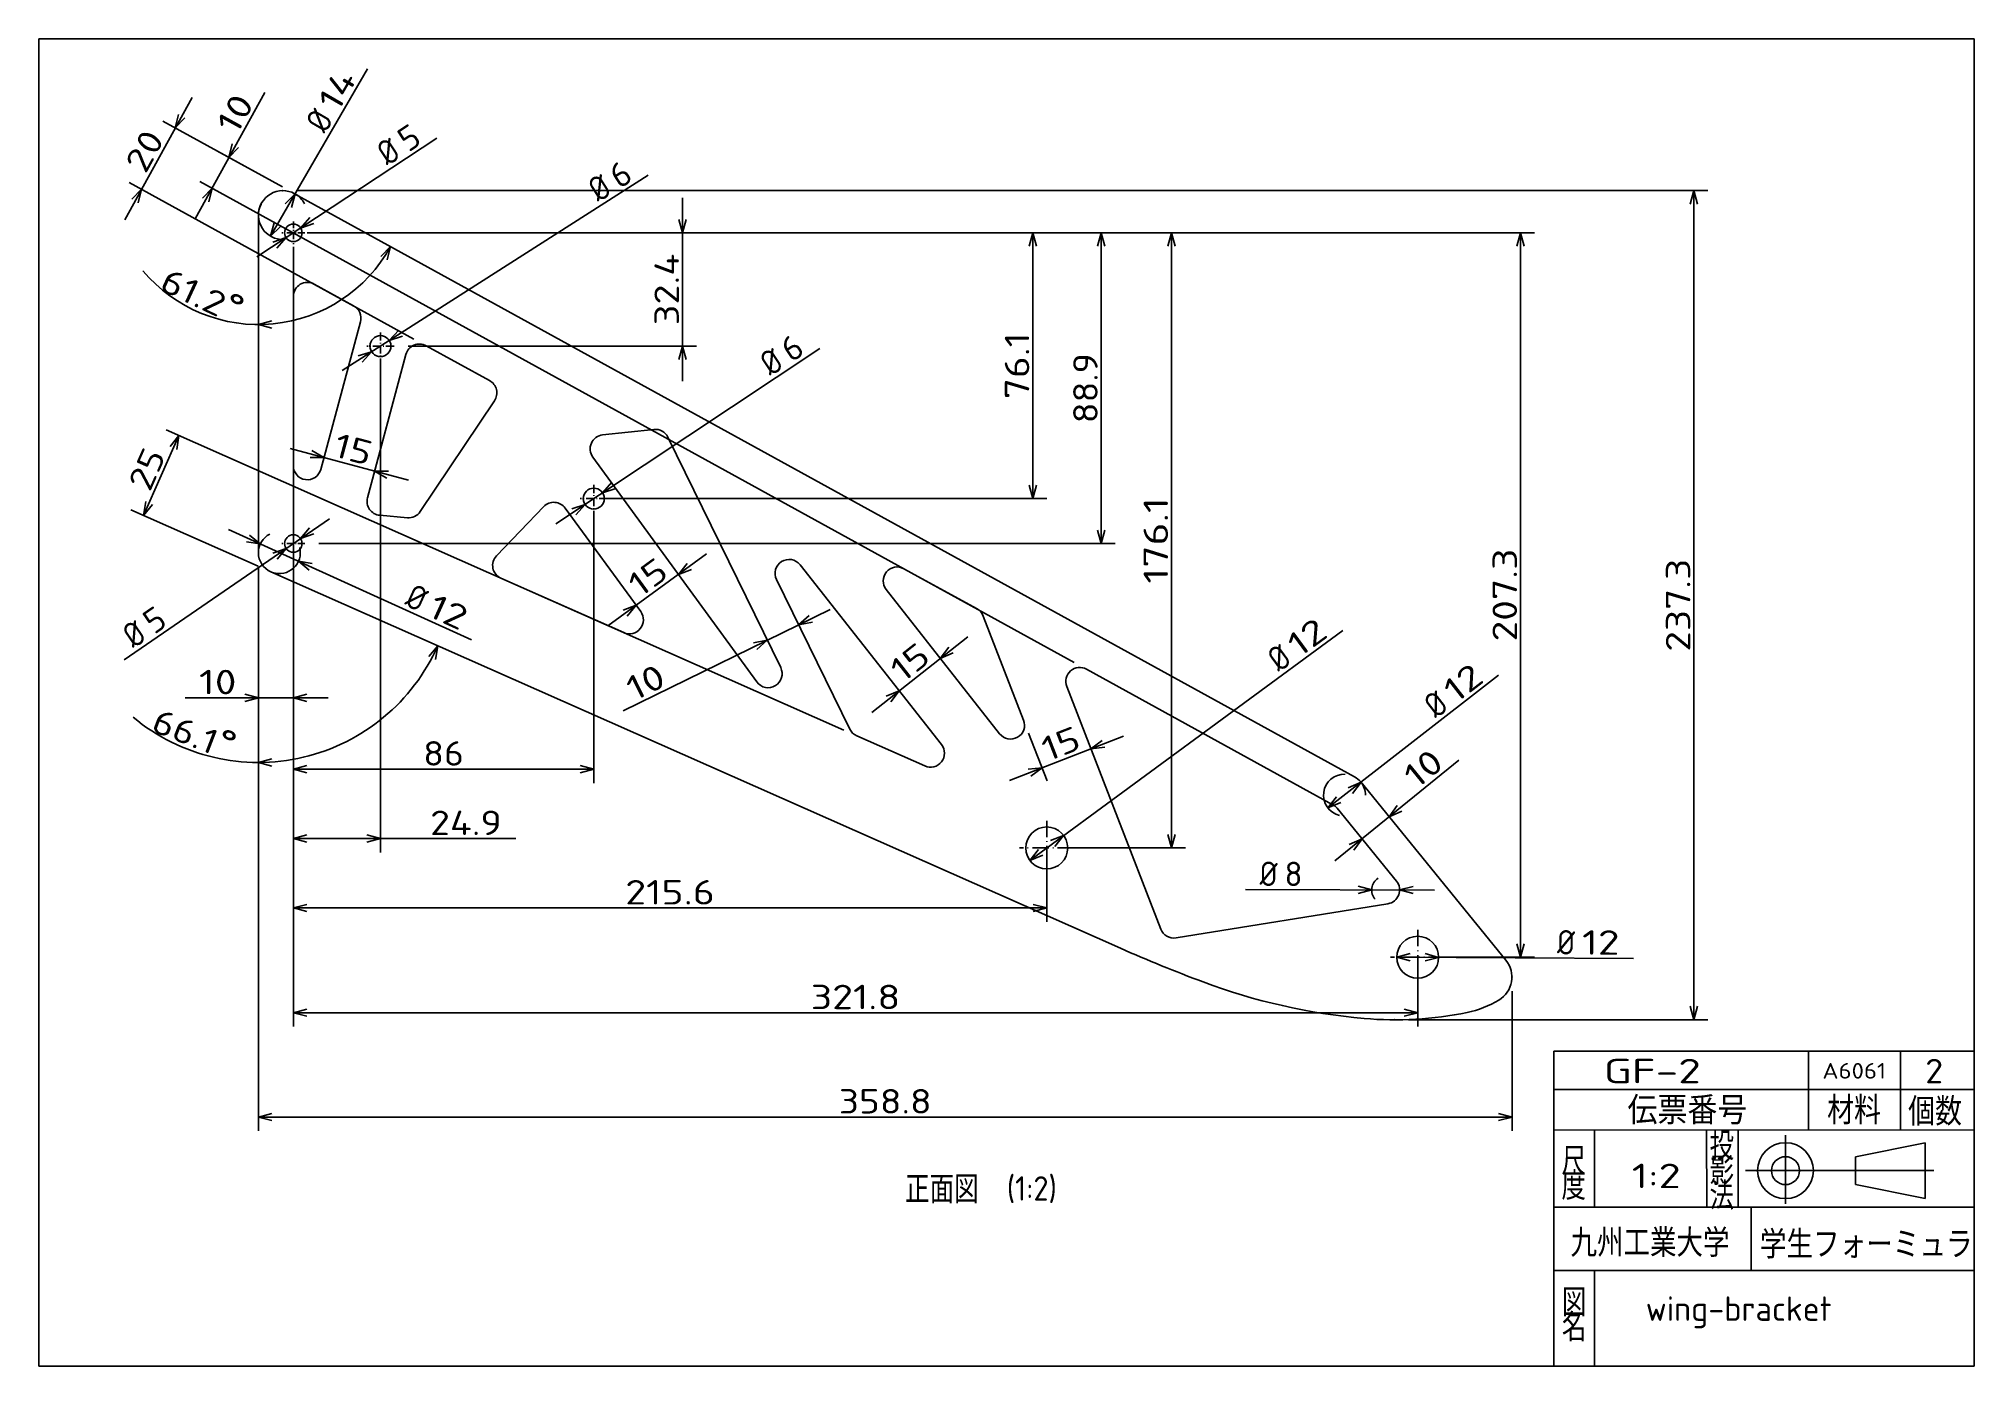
# Model space of a CAD drawing. Extents: x 10 to 287, y 10 to 200.
import ezdxf
from ezdxf.enums import TextEntityAlignment as Align

# ---------------------------------------------------------------- set-up
doc = ezdxf.new("R2010")
doc.units = 0
doc.linetypes.add('DASHDOT', pattern=[18.5, 12, -3, 0.5, -3])
doc.layers.get('0').update_dxf_attribs({"linetype": 'CONTINUOUS'})
doc.styles.get("Standard").update_dxf_attribs({"font": 'isocp.shx'})
doc.dimstyles.get("Standard").update_dxf_attribs({"dimtxt": 2.5, "dimasz": 2.5, "dimexe": 1.25, "dimexo": 0.625, "dimtad": 1, "dimcen": 2.5, "dimazin": 3, "dimtfac": 1, "dimtmove": 0, "dimatfit": 3})

# ---------------------------------------------------------------- blocks, each defined once
blk = doc.blocks.new('*D14')
at = {"color": 7}
for p, q in [((102.128921, 151.008758), (102.128921, 177.217879)), ((50.069473, 172.217879), (104.128921, 172.217879)), ((62.861084, 156.008758), (104.128921, 156.008758))]:
    blk.add_line(p, q, dxfattribs=at)
for points in [[(101.611282, 174.149733), (102.128921, 172.217879), (102.64656, 174.149733)], [(102.64656, 154.076903), (102.128921, 156.008758), (101.611282, 154.076903)]]:
    blk.add_lwpolyline(points, dxfattribs=at)
blk.add_text('32.4', height=3.5, rotation=90.000003, dxfattribs=at).set_placement((101.628921, 158.979987), (101.628921, 169.24665), align=Align.FIT)
blk = doc.blocks.new('*D15')
at = {"color": 7}
for p, q in [((50.069473, 172.217879), (164.056442, 172.217879)), ((162.056442, 127.747813), (162.056442, 172.217879)), ((50.069488, 127.747813), (164.056442, 127.747813))]:
    blk.add_line(p, q, dxfattribs=at)
for points in [[(162.574081, 170.286025), (162.056442, 172.217879), (161.538803, 170.286025)], [(161.538803, 129.679667), (162.056442, 127.747813), (162.574081, 129.679667)]]:
    blk.add_lwpolyline(points, dxfattribs=at)
blk.add_text('88.9', height=3.5, rotation=90.000003, dxfattribs=at).set_placement((161.556442, 144.966185), (161.556442, 154.999511), align=Align.FIT)
blk = doc.blocks.new('*D16')
at = {"color": 7}
for p, q in [((48.444473, 172.217879), (224.074204, 172.217879)), ((222.074204, 68.543592), (222.074204, 172.217879))]:
    blk.add_line(p, q, dxfattribs=at)
at = {"color": 7, "ltscale": 0.367789}
blk.add_line((209.362658, 68.543592), (224.074204, 68.543592), dxfattribs=at)
at = {"color": 7}
for points in [[(222.591842, 170.286025), (222.074204, 172.217879), (221.556565, 170.286025)], [(221.556565, 70.475443), (222.074204, 68.543592), (222.591842, 70.475443)]]:
    blk.add_lwpolyline(points, dxfattribs=at)
blk.add_text('207.3', height=3.5, rotation=90.000003, dxfattribs=at).set_placement((221.574204, 113.730735), (221.574203, 127.030738), align=Align.FIT)
blk = doc.blocks.new('*D17')
at = {"color": 7}
for p, q in [((48.444473, 172.217879), (154.266281, 172.217879)), ((152.266281, 134.180961), (152.266281, 172.217879)), ((91.440536, 134.180961), (154.266281, 134.180961))]:
    blk.add_line(p, q, dxfattribs=at)
for points in [[(152.78392, 170.286025), (152.266281, 172.217879), (151.748642, 170.286025)], [(151.748642, 136.112807), (152.266281, 134.180961), (152.78392, 136.112807)]]:
    blk.add_lwpolyline(points, dxfattribs=at)
blk.add_text('76.1', height=3.5, rotation=90.000003, dxfattribs=at).set_placement((151.766281, 148.416083), (151.766281, 157.982749), align=Align.FIT)
blk = doc.blocks.new('*D18')
at = {"color": 7}
for p, q in [((48.444473, 172.217879), (174.126327, 172.217879)), ((172.126327, 84.182698), (172.126327, 172.217879))]:
    blk.add_line(p, q, dxfattribs=at)
at = {"color": 7, "ltscale": 0.446444}
blk.add_line((156.268577, 84.182698), (174.126327, 84.182698), dxfattribs=at)
at = {"color": 7}
for points in [[(172.643966, 170.286025), (172.126327, 172.217879), (171.608688, 170.286025)], [(171.608688, 86.114549), (172.126327, 84.182698), (172.643966, 86.114549)]]:
    blk.add_lwpolyline(points, dxfattribs=at)
blk.add_text('176.1', height=3.5, rotation=90.000003, dxfattribs=at).set_placement((171.626327, 122.016955), (171.626327, 134.38362), align=Align.FIT)
blk = doc.blocks.new('*D19')
at = {"color": 7}
for p, q in [((46.444473, 170.217879), (46.444473, 83.527802)), ((58.911087, 154.008758), (58.911087, 83.527802)), ((46.444473, 85.527802), (78.281143, 85.527802))]:
    blk.add_line(p, q, dxfattribs=at)
for points in [[(48.376327, 86.04544), (46.444473, 85.527802), (48.376327, 85.010165)], [(56.979232, 85.010165), (58.911087, 85.527802), (56.979232, 86.04544)]]:
    blk.add_lwpolyline(points, dxfattribs=at)
blk.add_text('24.9', height=3.5, dxfattribs=at).set_placement((66.01448, 86.027802), (76.281143, 86.027802), align=Align.FIT)
blk = doc.blocks.new('*D20')
at = {"color": 7}
for p, q in [((46.444473, 170.217879), (46.444473, 93.465186)), ((89.440536, 132.180961), (89.440536, 93.465186)), ((46.444473, 95.465186), (89.440536, 95.465186))]:
    blk.add_line(p, q, dxfattribs=at)
for points in [[(48.376327, 95.982823), (46.444473, 95.465186), (48.376327, 94.947549)], [(87.508682, 94.947549), (89.440536, 95.465186), (87.508682, 95.982823)]]:
    blk.add_lwpolyline(points, dxfattribs=at)
blk.add_text('86', height=3.5, dxfattribs=at).set_placement((65.025833, 95.965186), (70.859176, 95.965186), align=Align.FIT)
blk = doc.blocks.new('*D21')
at = {"color": 7}
for p, q in [((46.444473, 170.217879), (46.444473, 73.590424)), ((46.444473, 75.590424), (154.268577, 75.590424))]:
    blk.add_line(p, q, dxfattribs=at)
at = {"color": 7, "ltscale": 0.214807}
blk.add_line((154.268577, 82.182698), (154.268577, 73.590424), dxfattribs=at)
at = {"color": 7}
for points in [[(48.376327, 76.108062), (46.444473, 75.590424), (48.376327, 75.072785)], [(152.336723, 75.072785), (154.268577, 75.590424), (152.336723, 76.108062)]]:
    blk.add_lwpolyline(points, dxfattribs=at)
blk.add_text('215.6', height=3.5, dxfattribs=at).set_placement((93.939865, 76.090424), (106.773193, 76.090424), align=Align.FIT)
blk = doc.blocks.new('*D22')
at = {"color": 7}
for p, q in [((46.444473, 170.217879), (46.444473, 58.606689)), ((46.444473, 60.606689), (207.362658, 60.606689))]:
    blk.add_line(p, q, dxfattribs=at)
at = {"color": 7, "ltscale": 0.198423}
blk.add_line((207.362658, 66.543592), (207.362658, 58.606689), dxfattribs=at)
at = {"color": 7}
for points in [[(48.376327, 61.124328), (46.444473, 60.606689), (48.376327, 60.089051)], [(205.430807, 60.089051), (207.362658, 60.606689), (205.430807, 61.124328)]]:
    blk.add_lwpolyline(points, dxfattribs=at)
blk.add_text('321.8', height=3.5, dxfattribs=at).set_placement((120.4869, 61.106689), (133.320228, 61.106689), align=Align.FIT)
blk = doc.blocks.new('*D23')
at = {"color": 7, "ltscale": 0.5}
blk.add_line((22.310302, 174.080428), (31.949691, 191.604186), dxfattribs=at)
at = {"color": 7, "ltscale": 0.487667}
blk.add_line((44.878998, 178.785552), (27.787475, 188.187186), dxfattribs=at)
at = {"color": 7}
blk.add_line((63.694702, 157.022407), (22.967773, 179.425307), dxfattribs=at)
for points in [[(30.017395, 189.165397), (29.539856, 187.22325), (30.924484, 188.666427)], [(24.242599, 176.519217), (24.720154, 178.461371), (23.33551, 177.018195)]]:
    blk.add_lwpolyline(points, dxfattribs=at)
blk.add_text('20', height=3.5, rotation=61.185859, dxfattribs=at).set_placement((25.286163, 180.527747), (28.097656, 185.638846), align=Align.FIT)
blk = doc.blocks.new('*D24')
at = {"color": 7}
for p, q in [((32.408035, 174.232451), (42.356231, 192.31758)), ((158.214557, 110.735839), (33.065506, 179.577331))]:
    blk.add_line(p, q, dxfattribs=at)
at = {"color": 7, "ltscale": 0.268311}
blk.add_line((44.878998, 178.785552), (35.475357, 183.958274), dxfattribs=at)
at = {"color": 7}
for points in [[(37.705276, 184.936484), (37.227722, 182.99433), (38.612365, 184.437507)], [(34.340332, 176.671241), (34.817871, 178.613395), (33.433243, 177.170211)]]:
    blk.add_lwpolyline(points, dxfattribs=at)
blk.add_text('10', height=3.5, rotation=61.185859, dxfattribs=at).set_placement((38.367614, 186.103988), (40.954193, 190.806197), align=Align.FIT)
blk = doc.blocks.new('*D25')
at = {"color": 7}
for p, q in [((46.444473, 136.881576), (46.444473, 103.678611)), ((41.444488, 124.446402), (41.444488, 103.678611)), ((30.940155, 105.678611), (51.444473, 105.678611))]:
    blk.add_line(p, q, dxfattribs=at)
for points in [[(39.512634, 105.160972), (41.444488, 105.678611), (39.512634, 106.19625)], [(48.376327, 106.19625), (46.444473, 105.678611), (48.376327, 105.160972)]]:
    blk.add_lwpolyline(points, dxfattribs=at)
blk.add_text('10', height=3.5, dxfattribs=at).set_placement((32.940155, 106.178611), (38.306823, 106.178611), align=Align.FIT)
blk = doc.blocks.new('*D26')
at = {"color": 7, "ltscale": 0.3125}
blk.add_line((25.009613, 131.775649), (30.072967, 143.204223), dxfattribs=at)
at = {"color": 7}
blk.add_line((125.240837, 101.040732), (28.244384, 144.014365), dxfattribs=at)
at = {"color": 7, "ltscale": 0.498194}
blk.add_line((41.400696, 124.513682), (23.18103, 132.585784), dxfattribs=at)
at = {"color": 7}
for points in [[(29.763702, 141.228278), (30.072967, 143.204223), (28.817169, 141.647643)], [(25.318878, 133.751594), (25.009613, 131.775649), (26.265411, 133.332236)]]:
    blk.add_lwpolyline(points, dxfattribs=at)
blk.add_text('25', height=3.5, rotation=66.104579, dxfattribs=at).set_placement((25.90271, 135.025802), (28.265594, 140.359145), align=Align.FIT)
blk = doc.blocks.new('*D27')
at = {"color": 7}
blk.add_line((41.226074, 168.778296), (66.986618, 185.75772), dxfattribs=at)
for points in [[(48.816269, 174.40116), (47.488159, 172.905791), (49.386017, 173.536757)], [(44.072677, 170.034598), (45.400802, 171.52996), (43.502929, 170.899001)]]:
    blk.add_lwpolyline(points, dxfattribs=at)
for s, p, p2 in [('%%c', (59.920562, 181.699157), (62.063598, 183.111678)), ('5', (62.898529, 183.662009), (65.041565, 185.074531))]:
    blk.add_text(s, height=3.5, rotation=33.389892, dxfattribs=at).set_placement(p, p2, align=Align.FIT)
blk = doc.blocks.new('*D28')
at = {"color": 7}
blk.add_line((53.430542, 152.513953), (97.237884, 180.448783), dxfattribs=at)
for points in [[(61.526382, 158.290381), (60.175827, 156.815246), (62.083008, 157.417479)], [(56.295807, 153.727126), (57.646347, 155.202262), (55.739166, 154.600028)]]:
    blk.add_lwpolyline(points, dxfattribs=at)
for s, p, p2 in [('%%c', (90.111351, 176.497374), (92.275459, 177.877379)), ('6', (93.118629, 178.415038), (95.282737, 179.795043))]:
    blk.add_text(s, height=3.5, rotation=32.524627, dxfattribs=at).set_placement(p, p2, align=Align.FIT)
blk = doc.blocks.new('*D29')
at = {"color": 7}
blk.add_line((84.02687, 130.583426), (121.80101, 155.685416), dxfattribs=at)
for points in [[(92.012336, 136.511496), (90.689842, 135.011161), (92.585327, 135.649245)], [(86.868744, 131.850417), (88.191238, 133.35076), (86.295746, 132.712668)]]:
    blk.add_lwpolyline(points, dxfattribs=at)
for s, p, p2 in [('%%c', (114.750259, 151.600326), (116.887954, 153.020888)), ('6', (117.720825, 153.574355), (119.858535, 154.994918))]:
    blk.add_text(s, height=3.5, rotation=33.605173, dxfattribs=at).set_placement(p, p2, align=Align.FIT)
blk = doc.blocks.new('*D30')
at = {"color": 7}
blk.add_line((151.850708, 82.406777), (196.638797, 115.303512), dxfattribs=at)
for points in [[(155.435886, 84.397818), (156.686447, 85.958619), (154.823032, 85.232207)], [(153.101265, 83.967576), (151.850708, 82.406777), (153.714122, 83.133187)]]:
    blk.add_lwpolyline(points, dxfattribs=at)
for s, p, p2 in [('12', (190.405592, 111.345618), (194.730898, 114.522544)), ('%%c', (187.531011, 109.234244), (189.599634, 110.753646))]:
    blk.add_text(s, height=3.5, rotation=36.297179, dxfattribs=at).set_placement(p, p2, align=Align.FIT)
blk = doc.blocks.new('*D31')
at = {"color": 7}
blk.add_line((204.362702, 68.559742), (238.230856, 68.37741), dxfattribs=at)
for points in [[(206.297312, 69.066973), (204.362702, 68.559742), (206.291739, 68.031712)], [(208.428005, 68.020211), (210.362615, 68.527441), (208.433578, 69.055472)]]:
    blk.add_lwpolyline(points, dxfattribs=at)
for s, p, p2 in [('%%c', (227.300373, 68.936263), (229.867002, 68.922445)), ('12', (230.866989, 68.917061), (236.233577, 68.888171))]:
    blk.add_text(s, height=3.5, rotation=359.691559, dxfattribs=at).set_placement(p, p2, align=Align.FIT)
blk = doc.blocks.new('*D32')
at = {"color": 7}
blk.add_line((22.217865, 111.088996), (51.594436, 131.289054), dxfattribs=at)
for points in [[(48.77301, 129.977179), (47.474472, 128.456061), (49.359604, 129.124118)], [(44.115951, 125.518451), (45.414489, 127.039565), (43.529358, 126.371512)]]:
    blk.add_lwpolyline(points, dxfattribs=at)
for s, p, p2 in [('%%c', (23.582534, 112.634189), (25.697464, 114.088458)), ('5', (26.521454, 114.655059), (28.636383, 116.109328))]:
    blk.add_text(s, height=3.5, rotation=34.513363, dxfattribs=at).set_placement(p, p2, align=Align.FIT)
blk = doc.blocks.new('*D33')
at = {"color": 7}
blk.add_line((195.51773, 82.33895), (213.240807, 96.765511), dxfattribs=at)
for points in [[(204.444636, 90.272891), (203.27318, 88.651875), (205.098198, 89.469987)], [(198.223999, 83.874398), (199.395456, 85.495412), (197.570436, 84.6773)]]:
    blk.add_lwpolyline(points, dxfattribs=at)
blk.add_text('10', height=3.5, rotation=39.145546, dxfattribs=at).set_placement((207.211981, 92.502763), (211.374072, 95.890698), align=Align.FIT)
blk = doc.blocks.new('*D34')
at = {"color": 7}
blk.add_line((182.733749, 78.242936), (209.777356, 78.14801), dxfattribs=at)
for points in [[(198.843755, 77.668747), (200.777412, 78.179601), (198.847389, 78.704017)], [(206.711043, 78.676414), (204.777386, 78.165561), (206.70741, 77.641145)]]:
    blk.add_lwpolyline(points, dxfattribs=at)
blk.add_arc((202.777399, 78.172581), 2, 122.503104, 221.849766, dxfattribs=at)
for s, p, p2 in [('%%c', (184.735492, 78.735912), (187.302143, 78.726904)), ('8', (188.302137, 78.723393), (190.868787, 78.714385))]:
    blk.add_text(s, height=3.5, rotation=359.798902, dxfattribs=at).set_placement(p, p2, align=Align.FIT)
blk = doc.blocks.new('*D35')
at = {"color": 7}
for p, q in [((41.444488, 124.446402), (41.444488, 43.675902)), ((220.860214, 63.700118), (220.860214, 43.675902)), ((41.444488, 45.675902), (220.860214, 45.675902))]:
    blk.add_line(p, q, dxfattribs=at)
for points in [[(43.376327, 46.193541), (41.444488, 45.675902), (43.376327, 45.158265)], [(218.928363, 45.158265), (220.860214, 45.675902), (218.928363, 46.193541)]]:
    blk.add_lwpolyline(points, dxfattribs=at)
blk.add_text('358.8', height=3.5, dxfattribs=at).set_placement((124.50235, 46.175902), (137.802353, 46.175902), align=Align.FIT)
blk = doc.blocks.new('*D36')
at = {"color": 7}
for p, q in [((46.87558, 178.254279), (248.880798, 178.254279)), ((246.880798, 59.587003), (246.880798, 178.254279)), ((206.029596, 59.587003), (248.880798, 59.587003))]:
    blk.add_line(p, q, dxfattribs=at)
for points in [[(247.398435, 176.322425), (246.880798, 178.254279), (246.363161, 176.322425)], [(246.363161, 61.518855), (246.880798, 59.587003), (247.398435, 61.518855)]]:
    blk.add_lwpolyline(points, dxfattribs=at)
blk.add_text('237.3', height=3.5, rotation=90.000003, dxfattribs=at).set_placement((246.380798, 112.270636), (246.380798, 125.57064), align=Align.FIT)
blk = doc.blocks.new('*D37')
at = {"color": 7}
blk.add_line((93.65303, 103.812343), (123.254379, 118.316623), dxfattribs=at)
for points in [[(120.271431, 117.431456), (118.764404, 116.116595), (120.726959, 116.501784)], [(112.767402, 112.601703), (114.274429, 113.916564), (112.311874, 113.531375)]]:
    blk.add_lwpolyline(points, dxfattribs=at)
blk.add_text('10', height=3.5, rotation=26.104264, dxfattribs=at).set_placement((95.229019, 105.141353), (100.048263, 107.502719), align=Align.FIT)
blk = doc.blocks.new('*D38')
at = {"color": 7, "ltscale": 0.4375}
blk.add_line((129.21479, 103.58303), (142.969955, 114.401782), dxfattribs=at)
at = {"color": 7}
for points in [[(140.23835, 112.911879), (139.039909, 111.31071), (140.878372, 112.09814)], [(131.946396, 105.072936), (133.144836, 106.674102), (131.306373, 105.886672)]]:
    blk.add_lwpolyline(points, dxfattribs=at)
blk.add_text('15', height=3.5, rotation=38.18586, dxfattribs=at).set_placement((133.674148, 107.726539), (137.892395, 111.044288), align=Align.FIT)
blk = doc.blocks.new('*D39')
at = {"color": 7, "ltscale": 0.4375}
blk.add_line((148.942718, 93.853099), (165.259945, 100.177504), dxfattribs=at)
at = {"color": 7, "ltscale": 0.182981}
blk.add_line((151.682441, 100.61978), (154.327572, 93.795245), dxfattribs=at)
at = {"color": 7}
for points in [[(162.212089, 99.551345), (160.597877, 98.370532), (162.586235, 98.586039)], [(151.99057, 94.479258), (153.604782, 95.660071), (151.616424, 95.444564)]]:
    blk.add_lwpolyline(points, dxfattribs=at)
blk.add_text('15', height=3.5, rotation=21.185862, dxfattribs=at).set_placement((154.418655, 96.511765), (159.422607, 98.451251), align=Align.FIT)
blk = doc.blocks.new('*D40')
at = {"color": 7, "ltscale": 0.4375}
blk.add_line((91.455826, 115.96931), (105.594886, 126.281299), dxfattribs=at)
at = {"color": 7}
for points in [[(102.810966, 124.891597), (101.555153, 123.335017), (103.421005, 124.055148)], [(94.239746, 117.359012), (95.495559, 118.915591), (93.629707, 118.19546)]]:
    blk.add_lwpolyline(points, dxfattribs=at)
blk.add_text('15', height=3.5, rotation=36.104264, dxfattribs=at).set_placement((96.062736, 119.948104), (100.398719, 123.11045), align=Align.FIT)
blk = doc.blocks.new('*D41')
at = {"color": 7, "ltscale": 0.4375}
blk.add_line((45.998733, 141.345023), (62.902435, 136.815696), dxfattribs=at)
at = {"color": 7}
for points in [[(48.828354, 140.050933), (50.828354, 140.050933), (49.096313, 141.050933)], [(60.072799, 138.109786), (58.072799, 138.109786), (59.804855, 137.109786)]]:
    blk.add_lwpolyline(points, dxfattribs=at)
blk.add_text('15', height=3.5, rotation=345.000013, dxfattribs=at).set_placement((51.988098, 140.257819), (57.171905, 138.868827), align=Align.FIT)
blk = doc.blocks.new('*D42')
at = {"color": 7}
for points in [[(59.878555, 168.329818), (60.356094, 170.271972), (58.971451, 168.828788)], [(43.376327, 159.608451), (41.444473, 159.090812), (43.376327, 158.57318)]]:
    blk.add_lwpolyline(points, dxfattribs=at)
blk.add_arc((41.444473, 180.674796), 21.583982, 220.051241, 331.185874, dxfattribs=at)
for s, p, p2 in [('61.2', (27.071716, 164.098845), (35.750824, 160.074645)), ('%%d', (36.045257, 160.709701), (38.37381, 159.630034))]:
    blk.add_text(s, height=3.5, rotation=335.124461, dxfattribs=at).set_placement(p, p2, align=Align.FIT)
blk = doc.blocks.new('*D43')
at = {"color": 7}
blk.add_line((41.444488, 124.446402), (41.444488, 94.420342), dxfattribs=at)
for points in [[(66.802841, 111.146472), (67.112106, 113.122416), (65.856308, 111.565829)], [(43.376342, 96.93798), (41.444488, 96.420342), (43.376342, 95.902703)]]:
    blk.add_lwpolyline(points, dxfattribs=at)
blk.add_arc((41.444488, 124.494285), 28.073944, 230.344718, 336.104566, dxfattribs=at)
for s, p, p2 in [('66.1', (25.88945, 100.932284), (34.81929, 97.500224)), ('%%d', (35.070419, 98.153628), (37.466232, 97.232831))]:
    blk.add_text(s, height=3.5, rotation=338.976442, dxfattribs=at).set_placement(p, p2, align=Align.FIT)
blk = doc.blocks.new('*D44')
at = {"color": 7}
blk.add_line((43.191559, 171.725547), (57.067245, 195.705672), dxfattribs=at)
for points in [[(46.177902, 175.853003), (46.697387, 177.784362), (45.281814, 176.371505)], [(43.711059, 173.656905), (43.191559, 171.725547), (44.607132, 173.138404)]]:
    blk.add_lwpolyline(points, dxfattribs=at)
for start, end in [(27.204485, 61.185859), (153.333376, 272.685382)]:
    blk.add_arc((44.944473, 174.75495), 3.5, start, end, dxfattribs=at)
for s, p, p2 in [('14', (52.828155, 189.377944), (55.632812, 194.22499)), ('%%c', (51.041855, 186.290839), (52.327316, 188.512397))]:
    blk.add_text(s, height=3.5, rotation=59.94493, dxfattribs=at).set_placement(p, p2, align=Align.FIT)
blk = doc.blocks.new('*D45')
at = {"color": 7}
blk.add_line((194.518745, 89.90355), (218.946593, 108.914756), dxfattribs=at)
for points in [[(195.72538, 91.498553), (194.518745, 89.90355), (196.361223, 90.681546)], [(198.047121, 91.993611), (199.253753, 93.588614), (197.411276, 92.810618)]]:
    blk.add_lwpolyline(points, dxfattribs=at)
for start, end in [(88.362888, 256.089368), (359.695001, 39.145546)]:
    blk.add_arc((196.886249, 91.746083), 3, start, end, dxfattribs=at)
for s, p, p2 in [('12', (212.825967, 104.7849), (217.061169, 108.080989)), ('%%c', (210.011269, 102.594336), (212.0368, 104.170722))]:
    blk.add_text(s, height=3.5, rotation=37.892182, dxfattribs=at).set_placement(p, p2, align=Align.FIT)
blk = doc.blocks.new('*D46')
at = {"color": 7}
blk.add_line((37.159698, 129.752746), (71.954849, 113.960284), dxfattribs=at)
for points in [[(39.739608, 128.013343), (41.712692, 127.686282), (40.16748, 128.956061)], [(49.149353, 124.879466), (47.176269, 125.206523), (48.721481, 123.936744)]]:
    blk.add_lwpolyline(points, dxfattribs=at)
for start, end in [(117.390967, 180.000009), (251.249496, 13.785326)]:
    blk.add_arc((44.444488, 126.446402), 3, start, end, dxfattribs=at)
for s, p, p2 in [('%%c', (62.205627, 118.934249), (64.542816, 117.873465)), ('12', (65.453415, 117.460174), (70.340286, 115.242164))]:
    blk.add_text(s, height=3.5, rotation=335.588122, dxfattribs=at).set_placement(p, p2, align=Align.FIT)
blk = doc.blocks.new('BLOCK0')
at = {"color": 7}
for s, p, p2 in [('図', (228, 17.5), (231.5, 17.5)), ('名', (228, 13.941667), (231.5, 13.941667))]:
    blk.add_text(s, height=3.5, dxfattribs=at).set_placement(p, p2, align=Align.FIT)
blk = doc.blocks.new('BLOCK1')
at = {"color": 7}
blk.add_text('九州工業大学', height=3.5, dxfattribs=at).set_placement((229.236145, 26.041368), (251.986145, 26.041368), align=Align.FIT)
blk = doc.blocks.new('BLOCK2')
at = {"color": 7}
blk.add_text('学生フォーミュラ', height=3.5, dxfattribs=at).set_placement((256.33139, 25.810446), (286.781403, 25.810446), align=Align.FIT)
blk = doc.blocks.new('BLOCK3')
at = {"color": 7}
for s, p, p2 in [('尺', (227.944092, 37.764122), (231.444092, 37.764122)), ('度', (227.944092, 34.205788), (231.444092, 34.205788))]:
    blk.add_text(s, height=3.5, dxfattribs=at).set_placement(p, p2, align=Align.FIT)
blk = doc.blocks.new('BLOCK4')
at = {"color": 7}
for s, p, p2 in [('投', (249.131073, 39.885387), (252.631073, 39.885387)), ('影', (249.131073, 36.327053), (252.631073, 36.327053)), ('法', (249.131073, 32.768723), (252.631073, 32.768723))]:
    blk.add_text(s, height=3.5, dxfattribs=at).set_placement(p, p2, align=Align.FIT)
blk = doc.blocks.new('BLOCK5')
at = {"color": 7}
blk.add_text('材料', height=3.5, dxfattribs=at).set_placement((265.962769, 45.003735), (273.662781, 45.003735), align=Align.FIT)
blk = doc.blocks.new('BLOCK6')
at = {"color": 7}
blk.add_text('個数', height=3.5, dxfattribs=at).set_placement((277.558258, 44.834057), (285.25827, 44.834057), align=Align.FIT)
blk = doc.blocks.new('BLOCK7')
at = {"color": 7}
blk.add_text('A6061', height=2.24, dxfattribs=at).set_placement((265.277222, 51.165356), (274.386566, 51.165356), align=Align.FIT)
blk = doc.blocks.new('BLOCK8')
at = {"color": 7}
blk.add_text('1:2', height=3.5, dxfattribs=at).set_placement((238, 35.5), (245, 35.5), align=Align.FIT)
blk = doc.blocks.new('BLOCK9')
at = {"color": 7}
blk.add_text('伝票番号', height=3.5, dxfattribs=at).set_placement((237.389023, 45.011219), (254.539032, 45.011219), align=Align.FIT)
blk = doc.blocks.new('BLOCK10')
at = {"color": 7}
blk.add_text('GF-2', height=3.5, dxfattribs=at).set_placement((234, 50.5), (247.883331, 50.5), align=Align.FIT)
blk = doc.blocks.new('BLOCK11')
at = {"color": 7}
blk.add_text('wing-bracket', height=3.5, dxfattribs=at).set_placement((240, 16.5), (266.600006, 16.5), align=Align.FIT)
blk = doc.blocks.new('BLOCK12')
at = {"color": 7}
blk.add_text('2', height=3.5, dxfattribs=at).set_placement((280, 50.5), (282.566681, 50.5), align=Align.FIT)
blk = doc.blocks.new('BLOCK13')
at = {"color": 7}
for s, p, p2 in [('正面図', (-166, -64), (-145, -64)), ('  (1:2)', (-145, -64), (-122.599998, -64))]:
    blk.add_text(s, height=7, dxfattribs=at).set_placement(p, p2, align=Align.FIT)
blk = doc.blocks.new('BLOCK14')
at = {"color": 7, "linetype": 'DASHDOT', "ltscale": 0.1625}
for p, q in [((-337.89328, 124.09539), (-344.39328, 124.09539)), ((-341.14328, 127.34539), (-341.14328, 120.84539))]:
    blk.add_line(p, q, dxfattribs=at)
blk = doc.blocks.new('BLOCK15')
at = {"color": 7, "linetype": 'DASHDOT', "ltscale": 0.1625}
for p, q in [((-341.143311, 216.285522), (-341.143311, 209.785522)), ((-337.893311, 213.035522), (-344.393311, 213.035522))]:
    blk.add_line(p, q, dxfattribs=at)
blk = doc.blocks.new('BLOCK16')
at = {"color": 7, "linetype": 'DASHDOT', "ltscale": 0.39}
for p, q in [((-19.30694, 13.486948), (-19.30694, -2.113052)), ((-11.50694, 5.686948), (-27.106939, 5.686948))]:
    blk.add_line(p, q, dxfattribs=at)
blk = doc.blocks.new('BLOCK17')
at = {"color": 7, "linetype": 'DASHDOT', "ltscale": 0.39}
for p, q in [((-125.495102, 44.76516), (-125.495102, 29.165159)), ((-117.695107, 36.96516), (-133.295105, 36.96516))]:
    blk.add_line(p, q, dxfattribs=at)
blk = doc.blocks.new('BLOCK18')
at = {"color": 7, "linetype": 'DASHDOT', "ltscale": 0.195}
for p, q in [((-316.210083, 184.517273), (-316.210083, 176.71727)), ((-312.310089, 180.617279), (-320.110077, 180.617279))]:
    blk.add_line(p, q, dxfattribs=at)
blk = doc.blocks.new('BLOCK19')
at = {"color": 7, "linetype": 'DASHDOT', "ltscale": 0.195}
for p, q in [((-255.151184, 140.861679), (-255.151184, 133.061676)), ((-251.251175, 136.961685), (-259.051178, 136.961685))]:
    blk.add_line(p, q, dxfattribs=at)
blk = doc.blocks.new('BLOCK20')
at = {"color": 7}
for p, q in [((-340.769501, 224.242981), (-37.367939, 57.349056)), ((-351.14328, 121.492569), (-351.143311, 218.109665)), ((-341.143311, 146.362915), (-341.143311, 194.856903)), ((-321.954865, 187.592163), (-333.279602, 145.327637)), ((-319.92514, 137.211533), (-308.929688, 178.247208)), ((-303.138092, 180.71669), (-284.968048, 170.721786)), ((-283.57254, 164.991043), (-304.827209, 133.258148)), ((-233.953705, 154.537064), (-201.647156, 88.603607)), ((-208.470917, 84.486557), (-255.416153, 148.854492)), ((-263.33429, 134.255478), (-241.716919, 104.61528)), ((-196.116043, 118.022522), (-155.635056, 66.554237)), ((-166.376251, 116.90036), (-145.449829, 105.389236)), ((-104.398079, 8.269501), (-347.5737, 116.006851)), ((-246.568985, 98.601112), (-281.720764, 114.174873)), ((-181.865143, 70.958076), (-202.852066, 113.789642)), ((-138.986633, 69.650543), (-171.448181, 110.922752)), ((-143.648056, 103.330063), (-132.112946, 73.568977)), ((-92.836014, 13.738731), (-119.75592, 83.19323)), ((-114.098389, 88.143562), (-43.552704, 49.33807)), ((-160.399368, 60.424236), (-179.893433, 69.060951)), ((-35.606487, 55.879684), (5.942224, 4.836964)), ((-42.378407, 48.35849), (-25.375278, 27.470095)), ((-27.841686, 20.995773), (-88.470589, 11.235158))]:
    blk.add_line(p, q, dxfattribs=at)
at = {"color": 7, "ltscale": 0.323125}
blk.add_line((-335.215424, 198.361664), (-323.890686, 192.132187), dxfattribs=at)
at = {"color": 7, "ltscale": 0.368054}
blk.add_line((-252.609726, 155.188843), (-237.971039, 156.754364), dxfattribs=at)
at = {"color": 7, "ltscale": 0.488009}
blk.add_line((-282.98291, 120.605415), (-269.448486, 134.671844), dxfattribs=at)
at = {"color": 7, "ltscale": 0.198526}
blk.add_line((-308.499237, 131.499374), (-316.410065, 132.191483), dxfattribs=at)
at = {"color": 7}
for centre, radius in [((-341.143311, 213.035522), 2.5), ((-316.210083, 180.617279), 3), ((-255.151184, 136.961685), 3), ((-341.14328, 124.09539), 2.5), ((-125.495102, 36.96516), 6), ((-19.30694, 5.686948), 6)]:
    blk.add_circle(centre, radius, dxfattribs=at)
for centre, radius, start, end in [((-344.143311, 218.109665), 7, 61.185859, 180.000009), ((-337.143311, 194.856903), 4, 61.185859, 180.000009), ((-325.818542, 188.627441), 4, 345.000012, 61.185859), ((-305.065979, 177.211945), 4, 61.185859, 165.000008), ((-286.895935, 167.217041), 4, 326.185875, 61.185859), ((-252.184372, 151.211517), 4, 96.104266, 216.104266), ((-237.545685, 152.777039), 4, 26.104264, 96.104266), ((-337.143311, 146.362915), 4, 180.000009, 345.000012), ((-316.061462, 136.176254), 4, 165.000008, 264.999998), ((-308.150604, 135.484146), 4, 264.999998, 326.185875), ((-266.566071, 131.898438), 4, 36.104264, 136.104264), ((-345.14328, 121.492569), 6, 180.000009, 246.104588), ((-280.100494, 117.832024), 4, 136.104264, 246.104588), ((-199.260086, 115.54966), 4, 38.185863, 206.104268), ((-168.304138, 113.395607), 4, 61.185859, 218.185861), ((-147.377716, 101.884483), 4, 21.185862, 61.185859), ((-244.948715, 102.258255), 4, 246.104588, 36.104254), ((-205.239136, 86.843582), 4, 216.104266, 26.104256), ((-116.026268, 84.638809), 4, 61.185859, 201.185862), ((-135.84259, 72.123398), 4, 218.185861, 21.185864), ((-178.273163, 72.718094), 4, 206.104268, 246.104588), ((-158.779099, 64.081383), 4, 246.104588, 38.185849), ((-40.259758, 52.09193), 6, 39.145546, 61.185859), ((-45.480583, 45.833317), 4, 39.145546, 61.185859), ((-28.477459, 24.944925), 4, 279.145546, 39.145546), ((-89.106361, 15.184309), 4, 201.185862, 279.145546), ((70.583534, 403.223175), 431.980286, 246.104588, 249.496405), ((-0.000001, 0), 7.662, 300.951737, 39.145546), ((-19.232347, 163.045639), 175.558487, 249.496405, 264.953526), ((-25.729786, 89.466858), 101.693375, 264.953526, 281.655312), ((-11.089009, 18.490477), 29.2227, 281.655312, 300.951737)]:
    blk.add_arc(centre, radius, start, end, dxfattribs=at)

msp = doc.modelspace()

# ---------------------------------------------------------------- linework, layer by layer
at = {"color": 7}
for p, q in [((287, 200), (10, 200)), ((10, 200), (10, 10)), ((287, 10), (287, 200)), ((287, 70), (287, 10)), ((226.832092, 55.097805), (287, 55.097805)), ((226.832092, 55.097805), (226.832092, 10)), ((226.955368, 49.595261), (287, 49.595261)), ((226.9543, 43.854149), (287.021942, 43.795689)), ((254.273575, 38), (281.220154, 38)), ((226.955368, 32.793762), (287, 32.793762)), ((226.746796, 23.726589), (287, 23.726589)), ((10, 10), (287, 10)), ((97, 10), (287, 10))]:
    msp.add_line(p, q, dxfattribs=at)
at = {"color": 7, "ltscale": 0.281976}
msp.add_line((263.304169, 43.818771), (263.304169, 55.097805), dxfattribs=at)
at = {"color": 7, "ltscale": 0.282296}
msp.add_line((276.479645, 43.80595), (276.479645, 55.097805), dxfattribs=at)
at = {"color": 7, "ltscale": 0.272022}
msp.add_line((232.684631, 43.674656), (232.684631, 32.793762), dxfattribs=at)
at = {"color": 7, "ltscale": 0.275175}
msp.add_line((248.69017, 43.800739), (248.719696, 32.793762), dxfattribs=at)
at = {"color": 7, "ltscale": 0.274433}
msp.add_line((253.245071, 32.793762), (253.245071, 43.771076), dxfattribs=at)
at = {"color": 7, "ltscale": 0.245875}
msp.add_line((260, 43.096127), (260, 33.261135), dxfattribs=at)
at = {"color": 7, "ltscale": 0.254951}
for p, q in [((270, 40), (280, 42)), ((270, 36), (280, 34))]:
    msp.add_line(p, q, dxfattribs=at)
at = {"color": 7, "ltscale": 0.2}
msp.add_line((280, 42), (280, 34), dxfattribs=at)
at = {"color": 7, "ltscale": 0.1}
msp.add_line((270, 40), (270, 36), dxfattribs=at)
at = {"color": 7, "ltscale": 0.226679}
msp.add_line((255.099792, 32.793762), (255.099792, 23.726589), dxfattribs=at)
at = {"color": 7, "ltscale": 0.343165}
msp.add_line((232.684631, 10), (232.684631, 23.726589), dxfattribs=at)
at = {"color": 7}
for radius in [4, 2]:
    msp.add_circle((260, 38), radius, dxfattribs=at)
for p in [(44.87558, 178.254279), (220.860214, 65.700118), (204.029596, 59.587003)]:
    msp.add_point(p, dxfattribs=at)

# ---------------------------------------------------------------- block references
at = {"xscale": 0.5, "yscale": 0.5, "zscale": 0.5}
for name in ['BLOCK20', 'BLOCK15', 'BLOCK18', 'BLOCK19', 'BLOCK14', 'BLOCK17', 'BLOCK16', 'BLOCK13']:
    msp.add_blockref(name, (217.016128, 65.700118), dxfattribs=at)
for name in ['BLOCK10', 'BLOCK7', 'BLOCK12', 'BLOCK9', 'BLOCK5', 'BLOCK6', 'BLOCK4', 'BLOCK3', 'BLOCK8', 'BLOCK1', 'BLOCK2', 'BLOCK0', 'BLOCK11']:
    msp.add_blockref(name, (0, 0))

# ---------------------------------------------------------------- dimensions: what is measured, and where the dimension line sits
at = {"color": 0}
for p1, p2, picture, middle in [((43.191565, 171.725549), (46.69739, 177.78436), '*D44', (53.770095, 190.007498)), ((45.400796, 171.529961), (47.488159, 172.905795), '*D27', (62.756225, 182.969367)), ((57.646347, 155.202262), (60.175829, 156.815248), '*D28', (92.965873, 177.724631)), ((88.191231, 133.350758), (90.689845, 135.011159), '*D29', (117.58113, 152.881186)), ((47.474474, 128.456063), (45.414489, 127.039567), '*D32', (26.392761, 113.959762)), ((41.712687, 127.686281), (47.176276, 125.206525), '*D46', (66.066315, 116.632911)), ((151.850704, 82.406777), (156.686449, 85.958618), '*D30', (191.42694, 111.475417)), ((194.518746, 89.90355), (199.253753, 93.588615), '*D45', (213.843308, 104.943076)), ((204.777387, 78.16556), (200.777411, 78.179601), '*D34', (187.800384, 78.225152)), ((204.362702, 68.559742), (210.362615, 68.527441), '*D31', (231.764282, 68.412224))]:
    dim = msp.add_diameter_dim_2p(p1=p1, p2=p2, dimstyle='STANDARD', override={"dimlfac": 2}, dxfattribs=at)
    dim.commit()
    dim.dimension.update_dxf_attribs({"geometry": picture, "text_midpoint": middle, "dimtype": 163})
for base, p1, p2, angle, picture, middle, dimtype in [((24.72015, 178.46137), (46.631372, 177.821611), (65.447079, 156.058463), 241.184584, '*D23', (27.13, 182.842309), 160), ((37.227727, 182.994331), (159.966933, 109.771898), (46.631372, 177.821611), 61.185538, '*D24', (40.098999, 188.214103), 160), ((246.880798, 178.254276), (204.029596, 59.587003), (44.87558, 178.254276), 89.999523, '*D36', (246.880798, 118.92064), 160), ((102.128921, 172.217878), (60.861088, 156.008755), (48.069477, 172.217878), 89.999523, '*D14', (102.128921, 164.113316), 160), ((46.444477, 85.527802), (58.911088, 156.008755), (46.444477, 172.217878), 179.999046, '*D19', (71.147805, 85.527802), 160), ((46.444477, 95.465186), (89.440538, 134.180959), (46.444477, 172.217878), 179.999046, '*D20', (67.942508, 95.465186), 160), ((46.444477, 75.590424), (154.268577, 84.182698), (46.444477, 172.217878), 179.999046, '*D21', (100.356527, 75.590424), 160), ((46.444477, 60.606689), (207.362658, 68.543592), (46.444477, 172.217878), 179.999046, '*D22', (126.903568, 60.606689), 160), ((222.074204, 172.217878), (207.362658, 68.543592), (46.444477, 172.217878), 89.999523, '*D16', (222.074204, 120.380735), 160), ((152.266281, 172.217878), (89.440538, 134.180959), (46.444477, 172.217878), 89.999523, '*D17', (152.266281, 153.199418), 160), ((172.126327, 172.217878), (154.268577, 84.182698), (46.444477, 172.217878), 89.999523, '*D18', (172.126327, 128.200288), 160), ((162.056442, 172.217878), (48.069481, 127.747815), (48.069477, 172.217878), 89.999523, '*D15', (162.056442, 149.982846), 160), ((30.072965, 143.204226), (43.229276, 123.703544), (127.06941, 100.230594), 66.10423, '*D26', (27.541286, 137.489937), 160), ((50.82836, 140.050931), (56.778709, 133.280159), (49.534265, 135.221302), 164.99999941, '*D41', (54.450582, 139.08036), 161), ((46.44448, 105.678611), (41.444481, 126.446403), (46.44448, 138.881577), 359.998092, '*D25', (35.623489, 105.678611), 160), ((101.555154, 123.335017), (98.441841, 114.875863), (104.501436, 119.295286), 36.10426109, '*D40', (98.525356, 121.125305), 161), ((114.274428, 113.916564), (116.564372, 120.606568), (116.474458, 109.42659), 206.103172, '*D37', (97.858642, 105.873038), 160), ((139.039907, 111.310711), (136.235909, 102.744055), (135.948835, 115.240758), 38.18566, '*D38', (136.092372, 108.992407), 160), ((153.604781, 95.660072), (158.790906, 103.032596), (150.959656, 102.484606), 201.184796, '*D39', (157.10133, 97.015301), 160), ((199.395455, 85.495412), (200.116717, 92.529599), (196.238993, 89.373136), 219.14555078, '*D33', (209.608673, 93.808959), 161)]:
    dim = msp.add_linear_dim(base=base, p1=p1, p2=p2, angle=angle, dimstyle='STANDARD', override={"dimlfac": 2}, dxfattribs=at)
    dim.commit()
    dim.dimension.update_dxf_attribs({"geometry": picture, "text_midpoint": middle, "dimtype": dimtype, "oblique_angle": 89.999523})
for base, line1, line2, picture, middle in [((48.966387, 160.443901), ((41.444477, 180.674798), (41.444478, 164.090815)), ((41.444477, 180.674798), (55.97516, 172.681818)), '*D42', (32.365203, 161.093299)), ((51.977003, 98.470982), ((41.444481, 124.494285), (41.444481, 126.446403)), ((41.444481, 124.494285), (62.540673, 115.147757)), '*D43', (31.372909, 98.289138))]:
    dim = msp.add_angular_dim_2l(base=base, line1=line1, line2=line2, dimstyle='STANDARD', dxfattribs=at)
    dim.commit()
    dim.dimension.update_dxf_attribs({"geometry": picture, "text_midpoint": middle, "dimtype": 162})
dim = msp.add_linear_dim(base=(220.860214, 45.675903), p1=(41.444481, 126.446403), p2=(220.860214, 65.700118), dimstyle='STANDARD', override={"dimlfac": 2}, dxfattribs=at)
dim.commit()
dim.dimension.update_dxf_attribs({"geometry": '*D35', "text_midpoint": (131.152348, 45.675903), "dimtype": 160, "oblique_angle": 89.999523})

doc.saveas('drawing.dxf')
